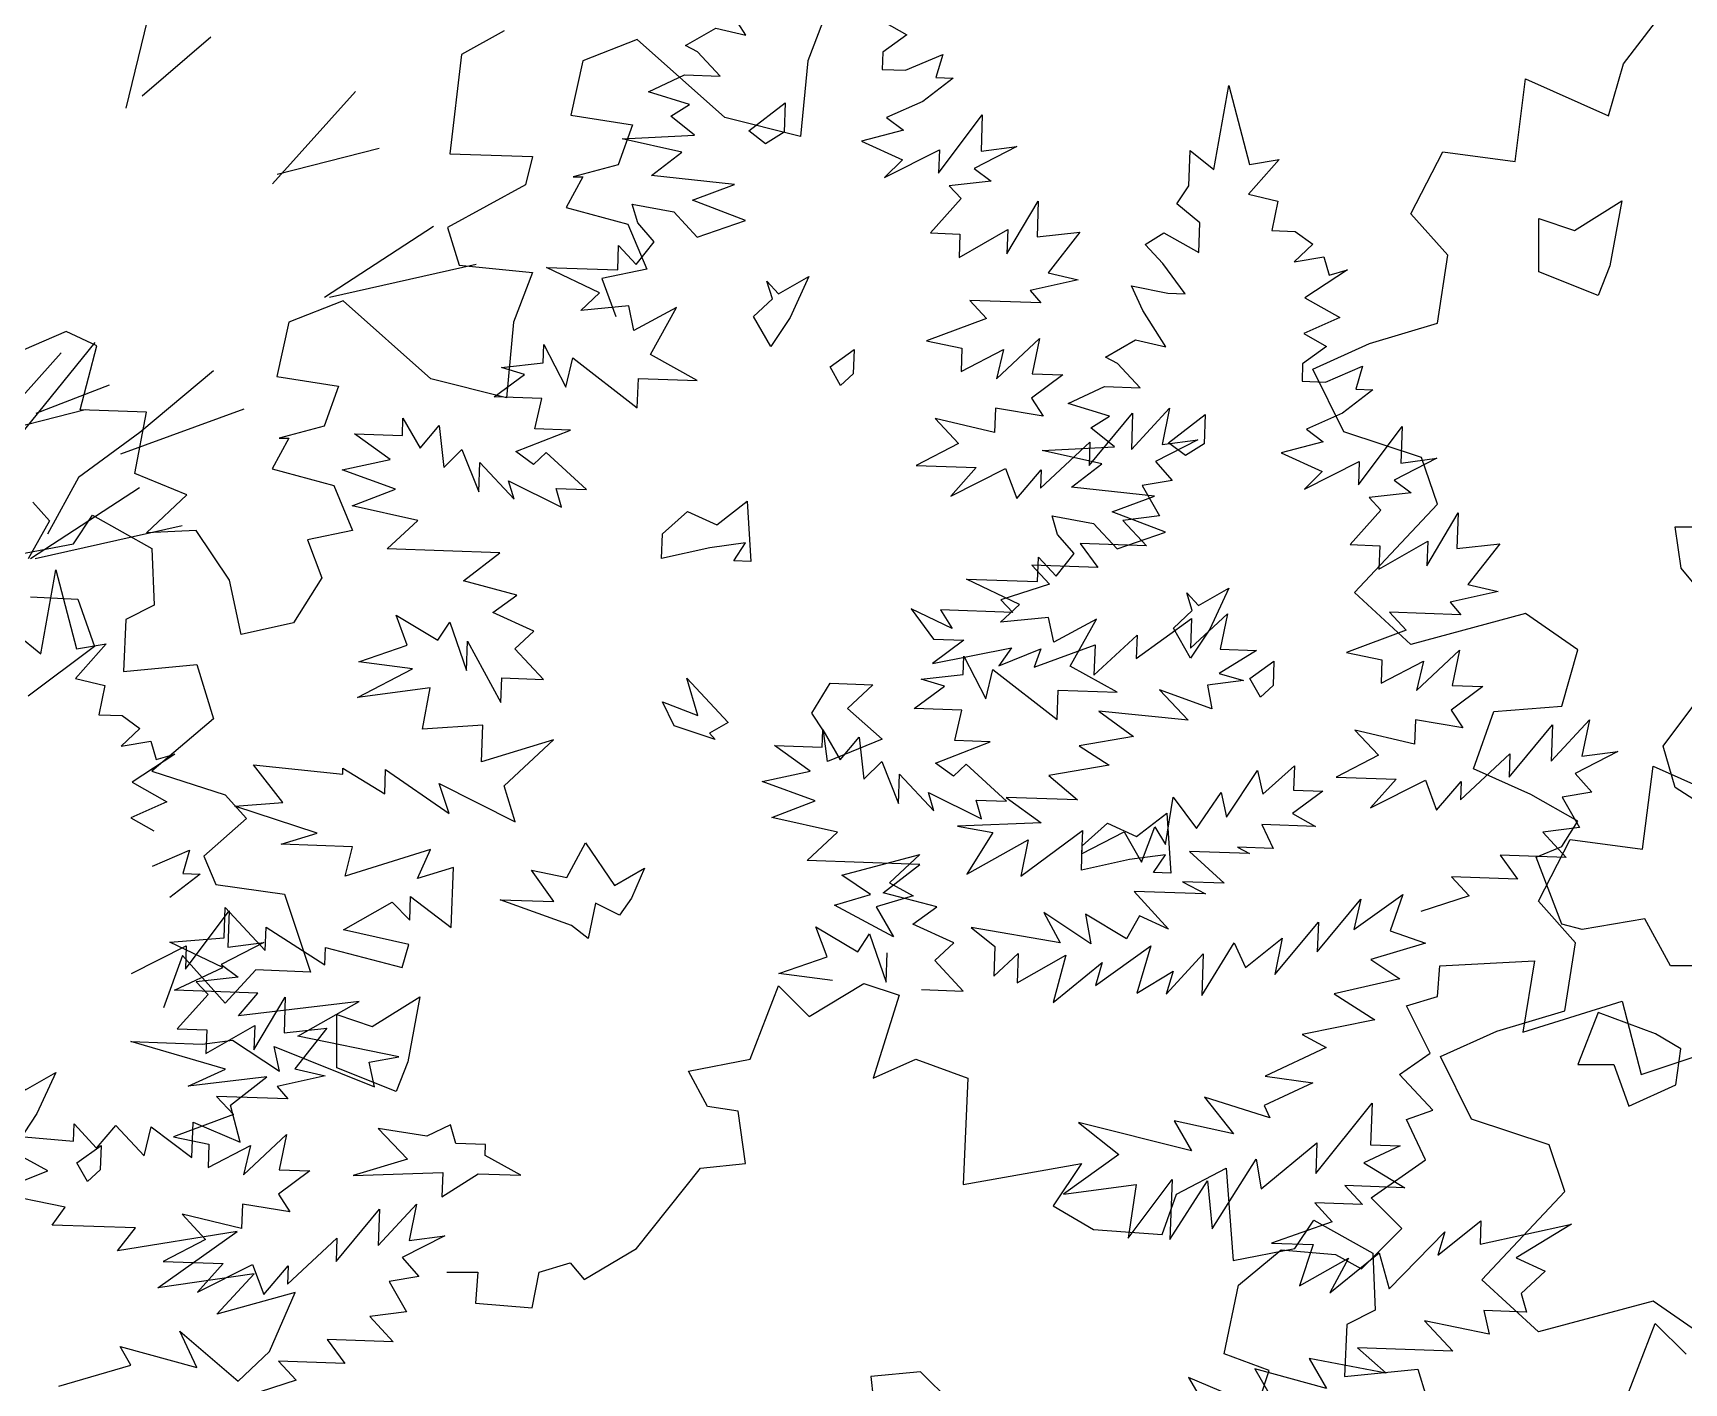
# Model space of a CAD drawing. Header units: inches. Extents: x -11 to 128, y 7 to 56.
# Drawn here: x 59.0749 to 59.4049, y 23.4701 to 23.7401 of the extents above; entities that cross this region are included whole.
import ezdxf

# ---------------------------------------------------------------- set-up
doc = ezdxf.new("R2010")
doc.units = ezdxf.units.IN
doc.header["$MEASUREMENT"] = 0
doc.layers.add('CAY', color=94, linetype='Continuous')
doc.layers.add('CAY-3', color=61, linetype='Continuous')
picture_1 = doc.add_image_def('image1.jpg', size_in_pixel=(1680, 1093))

# ---------------------------------------------------------------- blocks, each defined once
blk = doc.blocks.new('A$C76451831')
at = {"layer": 'CAY'}
for p, q in [((5942.98, 1269.38), (5949.73, 1306.77)), ((5949.73, 1306.77), (5958.92, 1271.55)), ((5931.85, 1262.06), (5932.41, 1277.91)), ((5932.41, 1277.91), (5942.98, 1269.38)), ((5972.14, 1273.8), (5958.46, 1258.41)), ((5958.92, 1271.55), (5972.14, 1273.8)), ((5926.59, 1254.09), (5931.85, 1262.06)), ((5958.46, 1258.41), (5971.49, 1255.24)), ((5936.72, 1245.57), (5926.59, 1254.09)), ((5971.49, 1255.24), (5968.77, 1242.19)), ((5936.26, 1232.44), (5936.72, 1245.57)), ((5912.36, 1236), (5920.7, 1241.15)), ((5920.23, 1227.56), (5912.36, 1236)), ((5920.7, 1241.15), (5936.26, 1232.44)), ((5968.77, 1242.19), (5979.18, 1241.82)), ((5987.14, 1236.11), (5978.71, 1228.24)), ((5979.18, 1241.82), (5987.14, 1236.11)), ((5978.71, 1228.24), (5991.93, 1230.5)), ((5991.93, 1230.5), (5994.36, 1222.25)), ((5930.18, 1214.07), (5920.23, 1227.56)), ((6002.6, 1224.69), (5983.58, 1212.2)), ((5994.36, 1222.25), (6002.6, 1224.69)), ((5906.28, 1217.62), (5922.48, 1214.34)), ((5911.34, 1206.57), (5906.28, 1217.62)), ((5922.48, 1214.34), (5930.18, 1214.07)), ((5921.65, 1190.34), (5911.34, 1206.57)), ((5983.58, 1212.2), (5999.14, 1203.5)), ((5999.14, 1203.5), (5983.03, 1196.36)), ((5894.75, 1185.84), (5908.16, 1193.53)), ((5908.16, 1193.53), (5921.65, 1190.34)), ((5983.03, 1196.36), (5993.25, 1190.56)), ((5900.09, 1182.93), (5894.75, 1185.84)), ((5993.25, 1190.56), (5982.56, 1182.77)), ((5910.13, 1172.16), (5900.09, 1182.93)), ((5982.56, 1182.77), (5982.29, 1175.08)), ((5992.7, 1174.71), (6009.26, 1181.84)), ((6009.26, 1181.84), (6006.18, 1171.52)), ((5878.17, 1165.11), (5894.29, 1172.71)), ((5894.29, 1172.71), (5910.13, 1172.16)), ((5982.29, 1175.08), (5992.7, 1174.71)), ((6013.87, 1171.25), (6000.37, 1160.84)), ((6006.18, 1171.52), (6013.87, 1171.25)), ((5896.55, 1159.48), (5878.17, 1165.11)), ((5888.21, 1154.33), (5896.55, 1159.48)), ((6000.37, 1160.84), (5984.26, 1153.7)), ((6007.41, 1128.86), (6026.9, 1154.93)), ((6026.9, 1154.93), (6026.33, 1138.63)), ((5898.79, 1145.8), (5888.21, 1154.33)), ((5991.76, 1148), (5973.02, 1143.21)), ((5984.26, 1153.7), (5991.76, 1148)), ((5866.56, 1144.21), (5898.79, 1145.8)), ((5893.09, 1138.3), (5866.56, 1144.21)), ((5973.02, 1143.21), (5991.31, 1134.87)), ((6042.27, 1140.79), (6023.35, 1131.03)), ((6026.33, 1138.63), (6042.27, 1140.79)), ((5879.59, 1127.89), (5893.09, 1138.3)), ((5983.33, 1126.99), (6007.77, 1139.28)), ((5991.31, 1134.87), (5983.33, 1126.99)), ((6007.77, 1139.28), (6007.41, 1128.86)), ((5916.61, 1123.88), (5879.59, 1127.89)), ((6030.85, 1125.33), (6012.2, 1123.26)), ((6023.35, 1131.03), (6030.85, 1125.33)), ((5897.78, 1116.83), (5916.61, 1123.88)), ((6017.44, 1117.63), (6003.76, 1102.25)), ((6012.2, 1123.26), (6017.44, 1117.63)), ((5435.2, 1102.66), (5443.64, 1115.32)), ((5443.64, 1115.32), (5470, 1100.55)), ((5870.98, 1115.04), (5889.44, 1111.68)), ((5873.41, 1106.8), (5870.98, 1115.04)), ((5889.44, 1111.68), (5899.93, 1100.43)), ((5921.48, 1107.84), (5897.78, 1116.83)), ((6037.87, 1092.89), (6051.84, 1116.43)), ((6051.84, 1116.43), (6051.28, 1100.59)), ((5880.82, 1098.38), (5873.41, 1106.8)), ((5899.93, 1100.43), (5921.48, 1107.84)), ((6016.52, 1091.37), (6038.25, 1103.76)), ((6038.25, 1103.76), (6037.87, 1092.89)), ((5407.78, 1097.39), (5435.2, 1102.66)), ((5470, 1100.55), (5471.06, 1075.24)), ((5864.52, 1085.8), (5864.9, 1096.67)), ((5864.9, 1096.67), (5872.76, 1088.23)), ((5872.76, 1088.23), (5880.82, 1098.38)), ((6003.76, 1102.25), (6016.89, 1101.79)), ((6016.89, 1101.79), (6016.52, 1091.37)), ((6051.28, 1100.59), (6070.39, 1102.64)), ((6070.39, 1102.64), (6056.16, 1084.55)), ((5420.6, 1053.63), (5427.34, 1091.02)), ((5427.34, 1091.02), (5436.53, 1055.8)), ((5856.47, 1075.66), (5832.84, 1086.91)), ((5832.84, 1086.91), (5864.52, 1085.8)), ((6069.65, 1081.36), (6048.18, 1076.67)), ((6056.16, 1084.55), (6069.65, 1081.36)), ((5471.06, 1075.24), (5458.4, 1068.91)), ((5848.03, 1067.79), (5856.47, 1075.66)), ((6048.18, 1076.67), (6052.97, 1071.06)), ((5458.4, 1068.91), (5457.35, 1045.71)), ((5869.4, 1069.76), (5848.03, 1067.79)), ((5871.74, 1058.8), (5869.4, 1069.76)), ((5890.67, 1069.02), (5871.74, 1058.8)), ((5879.07, 1048.12), (5890.67, 1069.02)), ((6052.97, 1071.06), (6021.29, 1072.17)), ((6021.29, 1072.17), (6028.72, 1064.2)), ((5410.02, 1062.16), (5420.6, 1053.63)), ((6028.72, 1064.2), (6002.09, 1054.25)), ((5449.75, 1058.05), (5436.08, 1042.67)), ((5436.53, 1055.8), (5449.75, 1058.05)), ((5831.36, 1044.35), (5831.64, 1052.5)), ((5831.64, 1052.5), (5841.4, 1033.57)), ((6002.09, 1054.25), (6017.83, 1050.98)), ((6033.21, 1037.3), (6052.42, 1055.21)), ((6052.42, 1055.21), (6049.15, 1039.46)), ((5457.35, 1045.71), (5490.04, 1048.87)), ((5490.04, 1048.87), (5497.42, 1024.62)), ((5812.7, 1042.28), (5831.36, 1044.35)), ((5841.4, 1033.57), (5844.58, 1046.6)), ((5844.58, 1046.6), (5873.25, 1024.3)), ((5899.96, 1036.51), (5879.07, 1048.12)), ((6017.83, 1050.98), (6017.47, 1040.57)), ((6017.47, 1040.57), (6036.39, 1050.33)), ((6036.39, 1050.33), (6033.21, 1037.3)), ((5436.08, 1042.67), (5449.11, 1039.49)), ((5449.11, 1039.49), (5446.38, 1026.44)), ((5809.53, 1029.24), (5823.02, 1039.2)), ((5823.02, 1039.2), (5812.7, 1042.28)), ((5873.25, 1024.3), (5873.71, 1037.43)), ((5873.71, 1037.43), (5899.96, 1036.51)), ((6062.73, 1038.99), (6048.77, 1028.59)), ((6049.15, 1039.46), (6062.73, 1038.99)), ((5446.38, 1026.44), (5456.79, 1026.07)), ((5456.79, 1026.07), (5464.75, 1020.36)), ((5497.42, 1024.62), (5470, 1001.41)), ((5830.8, 1028.5), (5809.53, 1029.24)), ((5827.61, 1015.01), (5830.8, 1028.5)), ((6032.76, 1024.17), (6032.38, 1013.3)), ((6053.93, 1020.71), (6032.76, 1024.17)), ((6048.77, 1028.59), (6053.93, 1020.71)), ((6074.46, 998.68), (6093.86, 1022.03)), ((6093.29, 1005.73), (6110.24, 1024.18)), ((6093.86, 1022.03), (6093.29, 1005.73)), ((6110.24, 1024.18), (6106.96, 1007.97)), ((5464.75, 1020.36), (5456.32, 1012.49)), ((5456.32, 1012.49), (5469.54, 1014.75)), ((5469.54, 1014.75), (5471.97, 1006.5)), ((5768.6, 1012.08), (5768.87, 1019.78)), ((5768.87, 1019.78), (5776.56, 1006.37)), ((5776.56, 1006.37), (5785.07, 1016.5)), ((5785.07, 1016.5), (5787.13, 997.84)), ((5843.45, 1014.46), (5827.61, 1015.01)), ((6005.86, 1019.66), (6016.35, 1008.42)), ((6032.38, 1013.3), (6005.86, 1019.66)), ((5480.21, 1008.94), (5461.2, 996.45)), ((5471.97, 1006.5), (5480.21, 1008.94)), ((5747.33, 1012.83), (5768.6, 1012.08)), ((5763.24, 1001.39), (5747.33, 1012.83)), ((5819.1, 1004.88), (5843.45, 1014.46)), ((6016.35, 1008.42), (5997.43, 998.65)), ((6052.81, 988.56), (6074.83, 1009.1)), ((6074.83, 1009.1), (6074.46, 998.68)), ((6122.9, 1010.14), (6103.98, 1000.37)), ((6106.96, 1007.97), (6122.9, 1010.14)), ((5470, 1001.41), (5502.7, 990.87)), ((5741.78, 996.7), (5763.24, 1001.39)), ((5787.13, 997.84), (5795.11, 1005.72)), ((5795.11, 1005.72), (5802.61, 986.87)), ((5802.61, 986.87), (5803.07, 1000)), ((5803.07, 1000), (5818.36, 983.6)), ((5827.06, 999.16), (5819.1, 1004.88)), ((5832.68, 1004.41), (5827.06, 999.16)), ((5850.68, 987.91), (5832.68, 1004.41)), ((6103.98, 1000.37), (6111.38, 991.95)), ((5461.2, 996.45), (5476.75, 987.75)), ((5765.5, 988.16), (5741.78, 996.7)), ((5997.43, 998.65), (6024.13, 997.72)), ((6024.13, 997.72), (6012.81, 984.97)), ((6012.81, 984.97), (6037.25, 997.26)), ((6037.25, 997.26), (6042.23, 983.94)), ((6042.23, 983.94), (6053.09, 996.71)), ((6053.09, 996.71), (6052.81, 988.56)), ((5476.75, 987.75), (5460.64, 980.61)), ((5502.7, 990.87), (5512.19, 980.32)), ((5746.21, 980.68), (5765.5, 988.16)), ((5818.36, 983.6), (5815.93, 991.84)), ((5815.93, 991.84), (5839.54, 980.14)), ((5839.54, 980.14), (5837.1, 988.38)), ((5837.1, 988.38), (5850.68, 987.91)), ((6111.38, 991.95), (6098.16, 989.69)), ((6098.16, 989.69), (6105.85, 976.28)), ((5460.64, 980.61), (5470.86, 974.81)), ((5512.19, 980.32), (5493.21, 963.44)), ((5775.43, 974.22), (5746.21, 980.68)), ((5761.85, 961.55), (5775.43, 974.22)), ((6105.85, 976.28), (6089.46, 974.13)), ((6089.46, 974.13), (6099.95, 962.89)), ((5470.31, 958.96), (5486.87, 966.09)), ((5486.87, 966.09), (5483.79, 955.77)), ((5493.21, 963.44), (5498.48, 950.79)), ((6070.53, 963.91), (6078.31, 953.21)), ((6099.95, 962.89), (6070.53, 963.91)), ((5812.09, 959.79), (5761.85, 961.55)), ((5795.79, 947.21), (5812.09, 959.79)), ((5491.49, 955.5), (5477.98, 945.09)), ((5483.79, 955.77), (5491.49, 955.5)), ((5498.48, 950.79), (5529.07, 946.57)), ((6078.31, 953.21), (6048.89, 954.24)), ((6048.89, 954.24), (6056.75, 945.81)), ((5529.07, 946.57), (5540.67, 911.76)), ((5819.59, 940.94), (5795.79, 947.21)), ((6056.75, 945.81), (6035.21, 938.85)), ((5485.02, 913.12), (5504.51, 939.18)), ((5504.51, 939.18), (5503.94, 922.88)), ((5808.89, 933.16), (5819.59, 940.94)), ((5770.77, 918.62), (5765.8, 931.94)), ((5765.8, 931.94), (5784.45, 920.86)), ((5784.45, 920.86), (5789.71, 928.84)), ((5789.71, 928.84), (5797.11, 907.27)), ((5827.18, 924.81), (5808.89, 933.16)), ((5460.94, 911.24), (5485.39, 923.53)), ((5483.71, 919.15), (5475.28, 895.94)), ((5502.7, 898.05), (5483.71, 919.15)), ((5485.39, 923.53), (5485.02, 913.12)), ((5519.88, 925.04), (5500.96, 915.28)), ((5503.94, 922.88), (5519.88, 925.04)), ((5797.11, 907.27), (5797.57, 920.4)), ((5818.75, 916.95), (5827.18, 924.81)), ((5500.96, 915.28), (5508.46, 909.58)), ((5516.41, 912.82), (5502.7, 898.05)), ((5540.67, 911.76), (5516.41, 912.82)), ((5749.22, 911.21), (5770.77, 918.62)), ((5831.42, 903.36), (5818.75, 916.95)), ((5508.46, 909.58), (5489.81, 907.51)), ((5489.81, 907.51), (5495.05, 901.89)), ((5773.13, 908.11), (5749.22, 911.21)), ((5495.05, 901.89), (5481.37, 886.5)), ((5515.49, 877.14), (5529.45, 900.68)), ((5529.45, 900.68), (5528.9, 884.84)), ((5812.86, 904), (5831.42, 903.36)), ((5481.37, 886.5), (5494.5, 886.04)), ((5494.14, 875.62), (5515.87, 888.01)), ((5494.5, 886.04), (5494.14, 875.62)), ((5515.87, 888.01), (5515.49, 877.14)), ((5528.9, 884.84), (5548, 886.89)), ((5548, 886.89), (5533.78, 868.8)), ((5533.78, 868.8), (5547.26, 865.61)), ((5547.26, 865.61), (5525.8, 860.92)), ((5525.8, 860.92), (5530.59, 855.31)), ((5498.9, 856.42), (5506.33, 848.45)), ((5530.59, 855.31), (5498.9, 856.42)), ((5506.33, 848.45), (5479.7, 838.5)), ((5479.7, 838.5), (5495.44, 835.23)), ((5510.83, 821.55), (5530.03, 839.46)), ((5530.03, 839.46), (5526.76, 823.71)), ((5495.44, 835.23), (5495.08, 824.82)), ((5495.08, 824.82), (5514, 834.58)), ((5514, 834.58), (5510.83, 821.55)), ((5526.76, 823.71), (5540.34, 823.24)), ((5540.34, 823.24), (5526.38, 812.84)), ((5526.38, 812.84), (5531.55, 804.96)), ((5509.99, 797.55), (5483.48, 803.92)), ((5483.48, 803.92), (5493.96, 792.67)), ((5510.37, 808.42), (5509.99, 797.55)), ((5531.55, 804.96), (5510.37, 808.42)), ((5552.08, 782.93), (5571.47, 806.28)), ((5570.9, 789.98), (5587.86, 808.43)), ((5571.47, 806.28), (5570.9, 789.98)), ((5587.86, 808.43), (5584.57, 792.23)), ((5600.51, 794.39), (5581.59, 784.62)), ((5584.57, 792.23), (5600.51, 794.39)), ((5493.96, 792.67), (5475.04, 782.9)), ((5530.42, 772.81), (5552.44, 793.35)), ((5552.44, 793.35), (5552.08, 782.93)), ((5475.04, 782.9), (5501.74, 781.97)), ((5501.74, 781.97), (5490.42, 769.22)), ((5490.42, 769.22), (5514.87, 781.51)), ((5514.87, 781.51), (5519.84, 768.19)), ((5519.84, 768.19), (5530.71, 780.96)), ((5530.71, 780.96), (5530.42, 772.81)), ((5581.59, 784.62), (5589, 776.2)), ((5589, 776.2), (5575.78, 773.95)), ((5575.78, 773.95), (5583.47, 760.53)), ((5583.47, 760.53), (5567.08, 758.38)), ((5567.08, 758.38), (5577.56, 747.14)), ((5577.56, 747.14), (5548.14, 748.16)), ((5548.14, 748.16), (5555.93, 737.47)), ((5526.51, 738.49), (5534.37, 730.06)), ((5555.93, 737.47), (5526.51, 738.49)), ((5534.37, 730.06), (5512.83, 723.1))]:
    blk.add_line(p, q, dxfattribs=at)
for points in [[(4246.59, 1968.81), (4250.81, 1981.47), (4230.77, 1988.85), (4237.09, 2019.44), (4256.08, 2035.26), (4280.34, 2033.15), (4291.94, 2026.82), (4309.87, 2044.75), (4296.16, 2058.46), (4320.41, 2075.34), (4311.98, 2093.27), (4323.58, 2097.48), (4308.81, 2113.3), (4322.52, 2122.8), (4311.98, 2143.89), (4325.69, 2148.11), (4326.74, 2161.82), (4368.93, 2163.93), (4363.66, 2132.29), (4407.95, 2146), (4416.39, 2113.3), (4476.51, 2133.34)], [(5770.59, 1339.97), (5762.15, 1317.82), (5758.99, 1284.07), (5725.24, 1292.51), (5686.21, 1327.31), (5661.96, 1317.82), (5656.68, 1293.56), (5684.1, 1289.34), (5677.78, 1271.41), (5657.74, 1266.14), (5661.96, 1266.14), (5654.57, 1252.43), (5682, 1245.05), (5690.43, 1225.01), (5670.39, 1220.79), (5676.72, 1203.91)], [(1334.7, 1097.3), (1315.72, 1086.76), (1310.44, 1042.46), (1347.36, 1041.41), (1344.19, 1028.75), (1309.39, 1009.77), (1314.66, 992.89), (1347.36, 989.73), (1338.92, 967.58), (1335.75, 933.83), (1302, 942.27), (1262.98, 977.07), (1238.72, 967.58), (1233.45, 943.32), (1260.87, 939.1), (1254.54, 921.17), (1234.5, 915.9), (1238.72, 915.9), (1231.34, 902.19), (1258.76, 894.8), (1267.2, 874.77), (1247.16, 870.55), (1253.49, 853.67)], [(5467.89, 1335.75), (5458.4, 1296.72)], [(5496.37, 1328.37), (5465.78, 1302)], [(5560.71, 1304.11), (5523.79, 1262.97)], [(1872.55, 680.81), (1854.08, 680.81), (1842.68, 701.65), (1814.77, 696.93), (1805.73, 699.29), (1794.33, 729.18), (1805.73, 733.9), (1812.81, 745.3), (1791.97, 757.1), (1766.42, 768.5), (1775.46, 794.06), (1805.73, 796.42), (1812.81, 821.59), (1789.61, 837.71), (1738.51, 823.95), (1713.36, 847.15), (1750.31, 886.48), (1743.23, 907.32), (1708.64, 918.72), (1694.88, 946.64), (1720.04, 958.05), (1750.31, 967.09), (1755.02, 997.37), (1738.51, 1015.85), (1752.67, 1043.38), (1784.9, 1039.05), (1789.61, 1076.02), (1826.56, 1059.5), (1833.25, 1082.7), (1847.4, 1101.19)], [(5571.25, 1278.8), (5525.9, 1267.19)], [(5595.51, 1243.99), (5547, 1212.35)], [(5614.5, 1227.12), (5549.1, 1212.35)], [(1136.34, 493.59), (1168.38, 502.9), (1163.69, 511.23), (1197.8, 501.87), (1190.21, 518.01), (1216.17, 495.79), (1230.22, 508.9), (1241.57, 535.25), (1206.79, 525.59), (1223.28, 543.6), (1180.46, 537.39), (1215.78, 562.45), (1162.46, 553.88), (1170.52, 564.03), (1133.41, 565.32), (1139.12, 573.28), (1107.18, 579.84), (1131.53, 589.42), (1100.4, 606.37), (1142.87, 602.62), (1143.13, 610.32), (1153.18, 599.54), (1161.69, 609.67), (1174.36, 596.08), (1177.53, 609.12), (1195.63, 595.34), (1196.18, 611.18), (1217.17, 602.29), (1212.76, 618.77), (1229.06, 631.34), (1194.02, 627.13), (1210.6, 634.71), (1168.43, 647.06), (1200.12, 645.95), (1213.77, 647.74), (1234.59, 633.87), (1232.25, 644.83), (1276.94, 626.95), (1274.6, 637.91), (1287.82, 640.17), (1242.83, 649.45), (1270.11, 664.82), (1216.42, 658.53), (1224.93, 668.66), (1187.81, 669.96), (1209.46, 680.08), (1185.84, 691.33), (1209.92, 693.21), (1210.4, 706.8), (1228.31, 687.58), (1228.67, 698), (1254.82, 681.22), (1255.09, 688.91), (1289.22, 680.02), (1292.3, 690.34), (1263.07, 696.8), (1284.8, 709.18), (1292.68, 701.2), (1293.04, 711.62), (1311.14, 697.84), (1312.07, 724.55), (1296.04, 719.67), (1301.93, 732.61), (1263.9, 720.79), (1267.08, 733.83), (1235.4, 734.94), (1251.43, 739.82), (1214.69, 751.98), (1236.05, 753.5), (1223.04, 770.27), (1262.77, 766.17), (1262.86, 768.88), (1281.49, 757.35), (1281.87, 768.22), (1310.19, 748.64), (1305.67, 761.95), (1339.52, 744.9), (1334.64, 760.94), (1356.65, 781.48), (1324.59, 771.71), (1325.16, 788.02), (1298.36, 786.23), (1301.73, 804.7), (1269.4, 800.39), (1293.86, 813.13), (1269.96, 816.24), (1291.51, 823.64), (1286.54, 836.96), (1305.19, 825.89), (1310.45, 833.86), (1317.85, 812.3), (1318.31, 825.43), (1333.22, 798.16), (1333.6, 809.03), (1352.16, 808.38), (1339.49, 821.97), (1347.92, 829.83), (1329.63, 838.18), (1340.33, 845.97), (1316.53, 852.24), (1332.83, 864.81), (1282.59, 866.57), (1296.17, 879.24), (1266.94, 885.7), (1286.24, 893.19), (1262.52, 901.72), (1283.98, 906.41), (1268.07, 917.85), (1289.34, 917.11), (1289.61, 924.8), (1297.3, 911.39), (1305.81, 921.52), (1307.87, 902.86), (1315.85, 910.74), (1323.35, 891.89), (1323.81, 905.02), (1339.1, 888.62), (1336.67, 896.87), (1360.27, 885.16), (1357.84, 893.41), (1371.42, 892.93), (1353.42, 909.43), (1347.8, 904.19), (1339.84, 909.9), (1364.19, 919.48), (1348.35, 920.03), (1351.54, 933.52), (1330.27, 934.26), (1343.76, 944.22), (1333.44, 947.3), (1352.09, 949.37), (1352.38, 957.52), (1362.14, 938.59), (1365.31, 951.63), (1393.99, 929.32), (1394.45, 942.45), (1420.7, 941.53), (1399.81, 953.14), (1411.41, 974.04), (1392.48, 963.83), (1390.14, 974.79), (1368.77, 972.81), (1377.2, 980.68), (1353.58, 991.93), (1385.26, 990.82), (1385.64, 1001.69), (1393.5, 993.26), (1401.56, 1003.4), (1394.15, 1011.82), (1391.72, 1020.07), (1410.18, 1016.7), (1420.67, 1005.45), (1442.22, 1012.86), (1418.52, 1021.85), (1437.34, 1028.9), (1400.33, 1032.91), (1413.83, 1043.32), (1387.3, 1049.23), (1419.53, 1050.83), (1408.95, 1059.36), (1417.29, 1064.51), (1398.91, 1070.13), (1415.03, 1077.73), (1430.87, 1077.18), (1420.83, 1087.96), (1415.49, 1090.86), (1428.9, 1098.55), (1442.38, 1095.36), (1432.08, 1111.59)], [(1503.77, 1101.38), (1513.99, 1095.58), (1503.3, 1087.8), (1503.03, 1080.1), (1513.44, 1079.74), (1530, 1086.86), (1526.92, 1076.54), (1534.61, 1076.28), (1521.11, 1065.87), (1505, 1058.72), (1512.5, 1053.02), (1493.76, 1048.24), (1512.04, 1039.89), (1504.07, 1032.01), (1528.51, 1044.3), (1528.15, 1033.89), (1547.64, 1059.95), (1547.07, 1043.65), (1563, 1045.82), (1544.08, 1036.05), (1551.59, 1030.35), (1532.94, 1028.28), (1538.18, 1022.66), (1524.5, 1007.27), (1537.63, 1006.81), (1537.26, 996.4), (1558.99, 1008.78), (1558.61, 997.92), (1572.58, 1021.46), (1572.02, 1005.61), (1591.13, 1007.66), (1576.9, 989.57), (1590.38, 986.38), (1568.92, 981.69), (1573.71, 976.08), (1542.03, 977.19), (1549.45, 969.22), (1522.82, 959.27), (1538.57, 956), (1538.21, 945.59), (1557.13, 955.36), (1553.95, 942.32), (1573.16, 960.24), (1569.89, 944.48), (1583.47, 944.01), (1569.51, 933.62), (1574.67, 925.73), (1553.49, 929.19), (1553.11, 918.32), (1526.6, 924.69), (1537.08, 913.44), (1518.16, 903.68), (1544.87, 902.74), (1533.55, 889.99), (1557.99, 902.29), (1562.97, 888.96), (1573.83, 901.73), (1573.55, 893.58), (1595.56, 914.12), (1595.2, 903.71), (1614.59, 927.06), (1614.03, 910.76), (1630.98, 929.2), (1627.7, 913), (1643.63, 915.16), (1624.71, 905.4), (1632.12, 896.98), (1618.9, 894.72), (1626.59, 881.3), (1610.2, 879.16), (1620.69, 867.91), (1591.27, 868.94), (1599.05, 858.24), (1569.63, 859.27), (1577.49, 850.83), (1555.95, 843.88), (1561.19, 838.25), (1529.06, 839.38), (1534.21, 831.04), (1515.93, 839.83), (1525.89, 826.34), (1539.46, 825.87), (1525.51, 815.47), (1560.64, 822.41), (1554.93, 814.45), (1573.77, 821.95), (1570.77, 813.89), (1597.85, 823.83), (1597.37, 810.24), (1616.58, 828.16), (1616.22, 817.74), (1640.85, 835.47), (1640.39, 822.34), (1656.79, 837.63), (1653.52, 821.88), (1669.81, 821.31), (1653.14, 811.02), (1663.91, 807.92), (1647.97, 805.76), (1649.87, 795.26), (1626.6, 803.78), (1639.27, 790.19), (1599.54, 794.3), (1615, 782.88), (1590.84, 778.74), (1604.13, 770.11), (1577.24, 765.61), (1590, 754.74), (1558.32, 755.85), (1573.78, 744.43), (1536.57, 743.01), (1552.33, 740.19), (1540.81, 721.55), (1568.08, 736.92), (1564.79, 720.71), (1592.24, 741.06), (1591.88, 730.65), (1610.8, 740.41), (1618.48, 727), (1624.47, 742.66), (1629.18, 734.79), (1632.64, 755.97), (1643.03, 742.01), (1654, 757.94), (1656.34, 746.98), (1670.21, 767.81), (1672.56, 757.3), (1686.6, 769.95), (1686.22, 759.09), (1699.34, 758.63), (1685.85, 748.67), (1696.07, 742.88), (1672.09, 743.71), (1677.15, 733.11), (1661.31, 733.66), (1666.65, 730.76), (1639.95, 731.69), (1655.31, 717.55), (1636.76, 718.2), (1646.99, 712.86), (1615.31, 713.96), (1630.58, 697.11), (1617.65, 703), (1611.85, 692.78), (1593.66, 703.84), (1595.92, 690.61), (1575.1, 704.49), (1582.34, 691.09), (1542.7, 697.91), (1553.28, 689.38), (1552.82, 676.25), (1563.59, 686.3), (1563.13, 673.17), (1584.86, 685.56), (1579.14, 664.45), (1601.06, 682.27), (1597.98, 671.95), (1622.62, 689.68), (1616.44, 668.59), (1632.65, 678.45), (1629.57, 668.13), (1646.06, 686.14), (1645.41, 667.58), (1659.83, 691.1), (1664.88, 680.04), (1681.19, 693.08), (1677.91, 676.87), (1697.3, 700.22), (1696.84, 687.09), (1716.24, 710.44), (1713.05, 696.95), (1734.89, 712.51), (1729.34, 696.38), (1745.01, 690.85), (1720.74, 683.53), (1733.58, 674.93), (1704.34, 668.24), (1722.52, 656.73), (1690.12, 650.15), (1700.79, 644.34), (1673.61, 631.69), (1694.81, 628.68), (1673.15, 618.56), (1675.68, 613.03), (1646.55, 622.2), (1659.57, 605.88), (1633.04, 611.8), (1640.73, 598.38), (1590.42, 611.02), (1608.5, 596.79), (1583.86, 579.06), (1616.19, 583.37), (1612.63, 559.47), (1632.12, 585.53), (1631.19, 558.82), (1647.96, 584.98), (1649.94, 563.61), (1669.6, 594.65), (1671.86, 581.43), (1696.59, 601.87), (1696.11, 588.29), (1721.22, 619.6), (1720.58, 601.03), (1733.7, 600.57), (1717.58, 592.98), (1735.77, 581.92), (1709.07, 582.85), (1716.93, 574.41), (1695.66, 575.16), (1703.52, 566.72), (1676.45, 557.24), (1695.01, 556.59), (1688.93, 538.22), (1710.66, 550.61), (1702.41, 535.03), (1724.33, 552.85), (1728.76, 536.83), (1753.66, 562.25), (1750.58, 551.93), (1769.69, 567.13), (1769.33, 556.72), (1809.97, 565.72), (1785.43, 550.71), (1798.37, 544.82), (1787.59, 534.77), (1790.02, 526.53), (1771.02, 527.19), (1773.37, 516.68), (1744.58, 522.67), (1757.24, 509.09), (1714.7, 510.57), (1727.44, 499.25), (1693.24, 505.88), (1700.92, 492.47), (1669.06, 501.28), (1681.44, 479.55), (1639.47, 497.33), (1652.3, 475.58)], [(5444.69, 1192.31), (5399.34, 1136.41)], [(5497.42, 1179.65), (5464.73, 1152.23), (5437.31, 1132.19), (5423.6, 1106.88)], [(5451.02, 1173.33), (5418.32, 1160.67)], [(5456.29, 1142.74), (5511.14, 1162.78)], [(5963.78, 1034.28), (5959.08, 1042.61), (5969.78, 1050.39), (5969.4, 1039.52), (5963.78, 1034.28)], [(1253.49, 853.67), (1240.83, 833.63), (1217.63, 828.36), (1212.36, 852.62), (1197.59, 874.77), (1175.44, 873.71), (1193.37, 890.59), (1170.17, 900.08), (1175.44, 927.5), (1145.91, 928.55), (1153.29, 957.03), (1139.58, 963.36), (1115.32, 952.81)], [(1124.82, 887.42), (1132.2, 878.98), (1122.71, 862.11)], [(1123.76, 845.23), (1144.86, 844.18), (1152.24, 823.09), (1122.71, 800.94)], [(1137.47, 953.87), (1100.56, 912.73)], [(1484.52, 939.3), (1479.82, 947.63), (1490.52, 955.41), (1490.14, 944.55), (1484.52, 939.3)], [(1148.02, 928.55), (1102.67, 916.95)], [(1172.28, 893.75), (1123.76, 862.11)], [(1191.26, 876.87), (1125.87, 862.11)], [(5441.39, 818.53), (5436.7, 826.86), (5447.39, 834.64), (5447.01, 823.78), (5441.39, 818.53)]]:
    blk.add_lwpolyline(points, dxfattribs=at)
for points in [[(5922.87, 1147.68), (5939.17, 1160.26), (5938.72, 1147.13), (5930.38, 1141.98)], [(5924.98, 1065.1), (5933.41, 1072.97), (5930.96, 1080.76), (5936.2, 1075.14), (5949.61, 1082.83), (5941.27, 1064.53), (5932.66, 1051.69)], [(1443.61, 1052.71), (1459.91, 1065.28), (1459.45, 1052.15), (1451.12, 1047)], [(1795.5, 989.94), (1795.5, 1013.7), (1811.34, 1008.42), (1832.45, 1021.63), (1827.17, 992.58), (1821.89, 979.38)], [(1445.71, 970.13), (1454.15, 977.99), (1451.7, 985.78), (1456.94, 980.16), (1470.35, 987.85), (1462.01, 969.56), (1453.4, 956.71)], [(5923.88, 955.89), (5916.19, 956.16), (5921.45, 964.13), (5905.51, 961.97), (5884.05, 957.28), (5884.43, 968.14), (5895.66, 978.18), (5908.59, 972.29), (5922.1, 982.7)], [(1903.71, 886.97), (1919.55, 886.97), (1930.1, 868.49), (1924.83, 855.28), (1903.71, 842.08), (1872.04, 842.08), (1858.84, 857.92), (1856.21, 876.41), (1877.32, 876.41), (1879.96, 892.25), (1885.24, 910.73), (1906.35, 897.53)], [(5552.38, 869.17), (5552.38, 892.93), (5568.21, 887.65), (5589.33, 900.85), (5584.05, 871.81), (5578.77, 858.61)], [(1444.62, 860.91), (1436.93, 861.18), (1442.19, 869.16), (1426.25, 866.99), (1404.79, 862.3), (1405.17, 873.17), (1416.4, 883.2), (1429.33, 877.31), (1442.84, 887.72)], [(5402.59, 849.35), (5411.02, 857.22), (5408.57, 865.01), (5413.82, 859.39), (5427.23, 867.08), (5418.88, 848.78), (5410.28, 835.94)], [(1428.71, 781.68), (1410.34, 787.76), (1405.28, 798.36), (1420.93, 792.38), (1416.07, 808.87), (1434.41, 789.19), (1426.09, 784.49)], [(1476.88, 785.44), (1471.71, 793.32), (1479.88, 806.64), (1498.89, 805.98), (1487.65, 795.49), (1503.03, 781.8), (1478.67, 771.77)], [(1856.21, 760.23), (1850.93, 778.71), (1866.76, 799.84), (1893.15, 789.28), (1887.88, 770.79), (1903.71, 760.23), (1893.15, 736.47)], [(1364.64, 698.69), (1332.87, 710.23), (1356.86, 709.39), (1346.92, 723.33), (1362.67, 720.07), (1370.91, 735.64), (1383.84, 716.61), (1397.25, 724.3), (1391.35, 710.9), (1386.1, 703.38), (1375.41, 708.74), (1372.14, 692.99)], [(1485.06, 721.23), (1519.82, 730.44), (1506.23, 717.77), (1516.91, 711.96), (1500.42, 707.09), (1508.11, 693.68), (1481.87, 707.74), (1497.9, 712.62)], [(1313.22, 601.66), (1310.78, 609.9), (1300.19, 604.83), (1278.56, 608.31), (1291.67, 594.7), (1267.4, 587.39), (1307.33, 588.72), (1306.95, 577.85), (1323.17, 588.16), (1342.18, 587.5), (1326.17, 596.22), (1326.34, 601.2)]]:
    blk.add_lwpolyline(points, close=True, dxfattribs=at)
at = {"layer": 'CAY-3'}
for points in [[(6161.86, 749.13), (6138.67, 765.25), (6087.57, 751.49), (6062.41, 774.69), (6099.36, 814.01), (6092.29, 834.85), (6057.7, 846.26), (6043.94, 874.18), (6069.1, 885.58), (6099.36, 894.63), (6104.08, 924.91), (6087.57, 943.39), (6101.72, 970.92), (6133.95, 966.59), (6138.67, 1003.56), (6175.62, 987.04)], [(5601.46, 778.11), (5615.17, 778.11), (5614.12, 764.39), (5639.43, 762.29), (5642.59, 778.11), (5656.3, 782.32), (5662.63, 774.94), (5685.84, 788.65), (5714.31, 824.51), (5734.35, 826.62), (5731.19, 849.82), (5717.48, 851.93), (5709.04, 867.75), (5736.46, 873.03), (5749.12, 905.72), (5762.83, 892.01), (5787.09, 906.78), (5802.91, 901.5), (5791.3, 864.59), (5810.29, 873.03), (5833.49, 864.59), (5831.38, 817.13), (5884.12, 826.62), (5871.46, 807.64), (5889.39, 797.09), (5919.98, 794.98), (5926.3, 812.91), (5948.45, 824.51), (5951.62, 783.38), (5979.04, 788.65), (5987.48, 801.31), (6013.84, 786.54), (6014.9, 761.23), (6002.24, 754.9), (6001.19, 731.7), (6033.88, 734.86), (6041.27, 710.61)], [(5826.11, 720.1), (5812.4, 733.81), (5790.25, 731.7), (5792.36, 712.72)], [(138.89, 705.64), (152.6, 705.64), (151.54, 691.93), (176.86, 689.82), (180.02, 705.64), (193.73, 709.86), (200.06, 702.48), (223.26, 716.19), (251.74, 752.05), (271.78, 754.16), (268.61, 777.36), (254.9, 779.47), (246.47, 795.29), (273.89, 800.56), (286.54, 833.26), (300.26, 819.55)]]:
    blk.add_lwpolyline(points, dxfattribs=at)
blk.add_lwpolyline([(1847.4, 650.53), (1821.85, 659.97), (1812.81, 636.77), (1828.92, 636.77), (1835.61, 618.28), (1856.44, 627.72), (1858.8, 643.85)], close=True, dxfattribs=at)

msp = doc.modelspace()

# ---------------------------------------------------------------- block references
at = {"layer": 'CAY', "xscale": 0.0004489089019145984, "yscale": 0.0004489089019145984, "zscale": 0.0004489089019145984}
for p in [(58.5699, 23.24794), (56.64307, 23.14297), (59.27057, 23.10798), (57.4138, 22.58311)]:
    msp.add_blockref('A$C76451831', p, dxfattribs=at)

# ---------------------------------------------------------------- pictures from other files: only their frames are drawn
image = msp.add_image(picture_1, insert=(12.49661, 7.37723), size_in_units=(74.4025, 48.40591))
image.dxf.flags = 6

doc.saveas('drawing.dxf')
